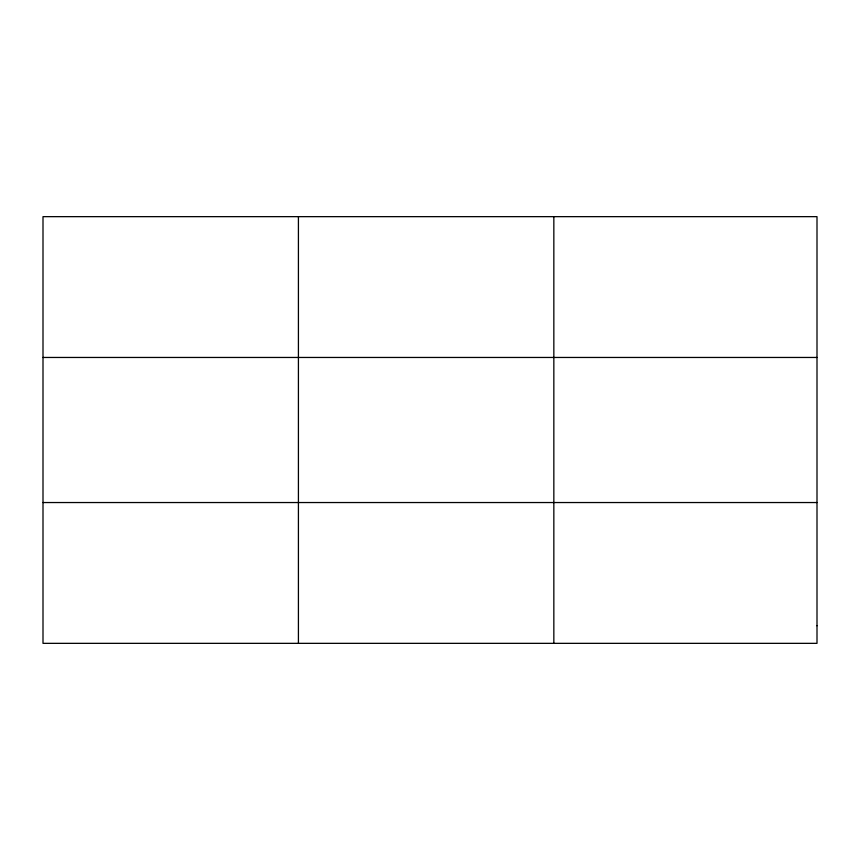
<?xml version="1.0" encoding="UTF-8"?>
<svg xmlns="http://www.w3.org/2000/svg" width="860" height="860" viewBox="0 0 860 860"><rect width="100%" height="100%" fill="white"/><g stroke="black" fill="none" stroke-linecap="round" stroke-linejoin="round"><path stroke-width="1.29" d="M298.42 643.345L298.42 216.655M553.84 643.345L553.84 216.655M43 357.459L817 357.459M43 502.541L817 502.541M817 625.747L817 643.345L43 643.345L43 216.655L817 216.655L817 625.747"/></g></svg>
